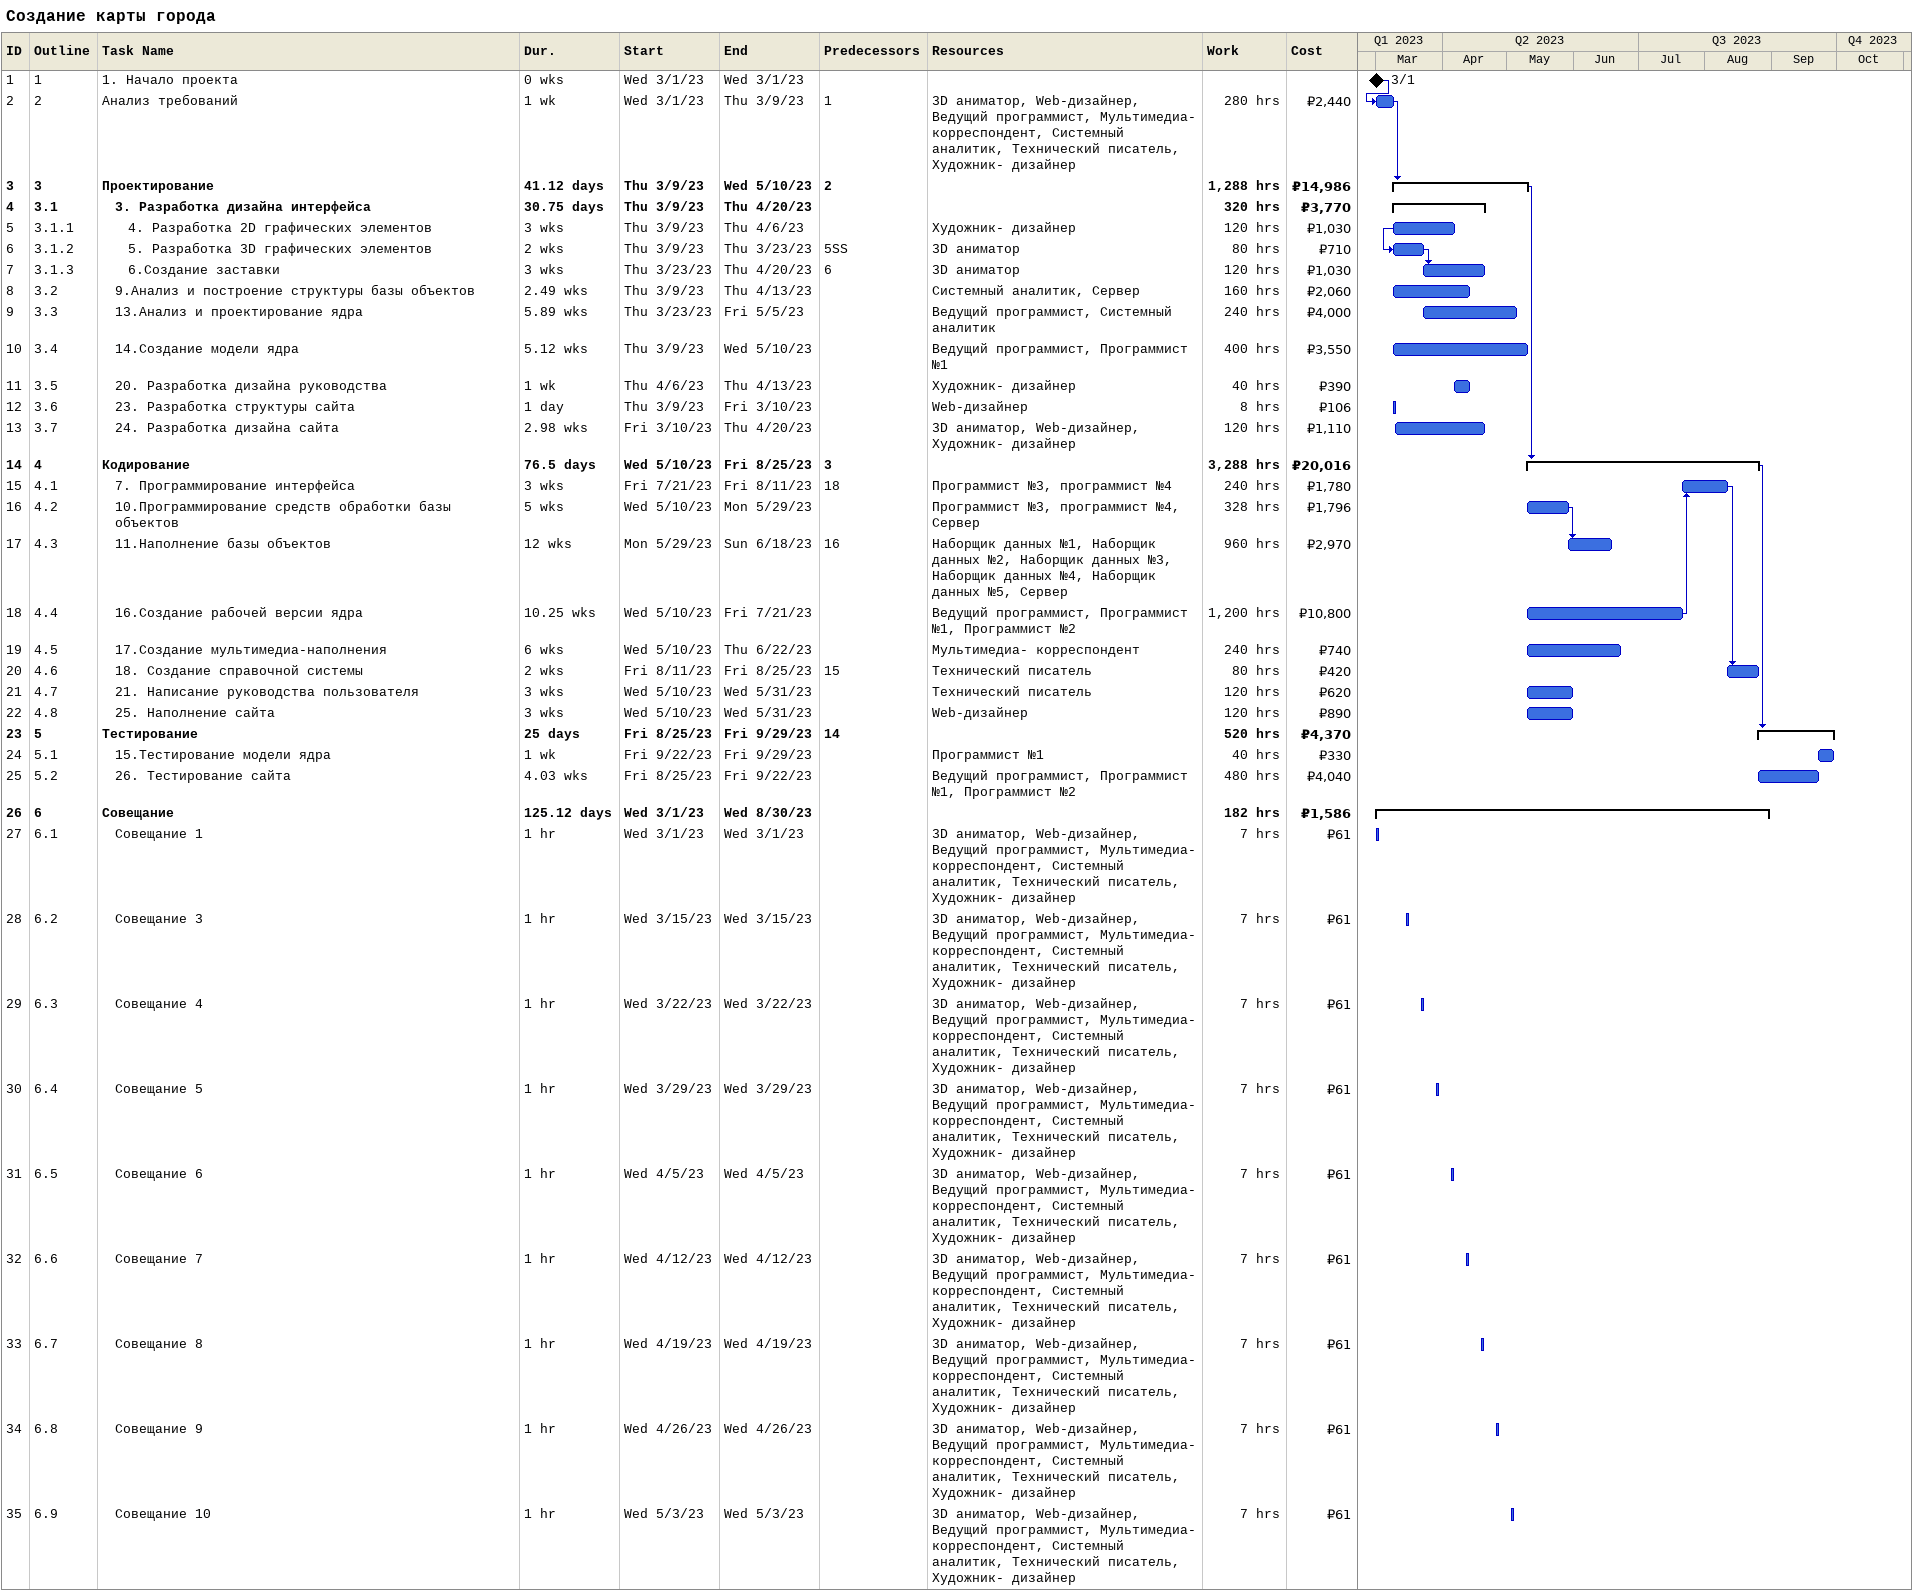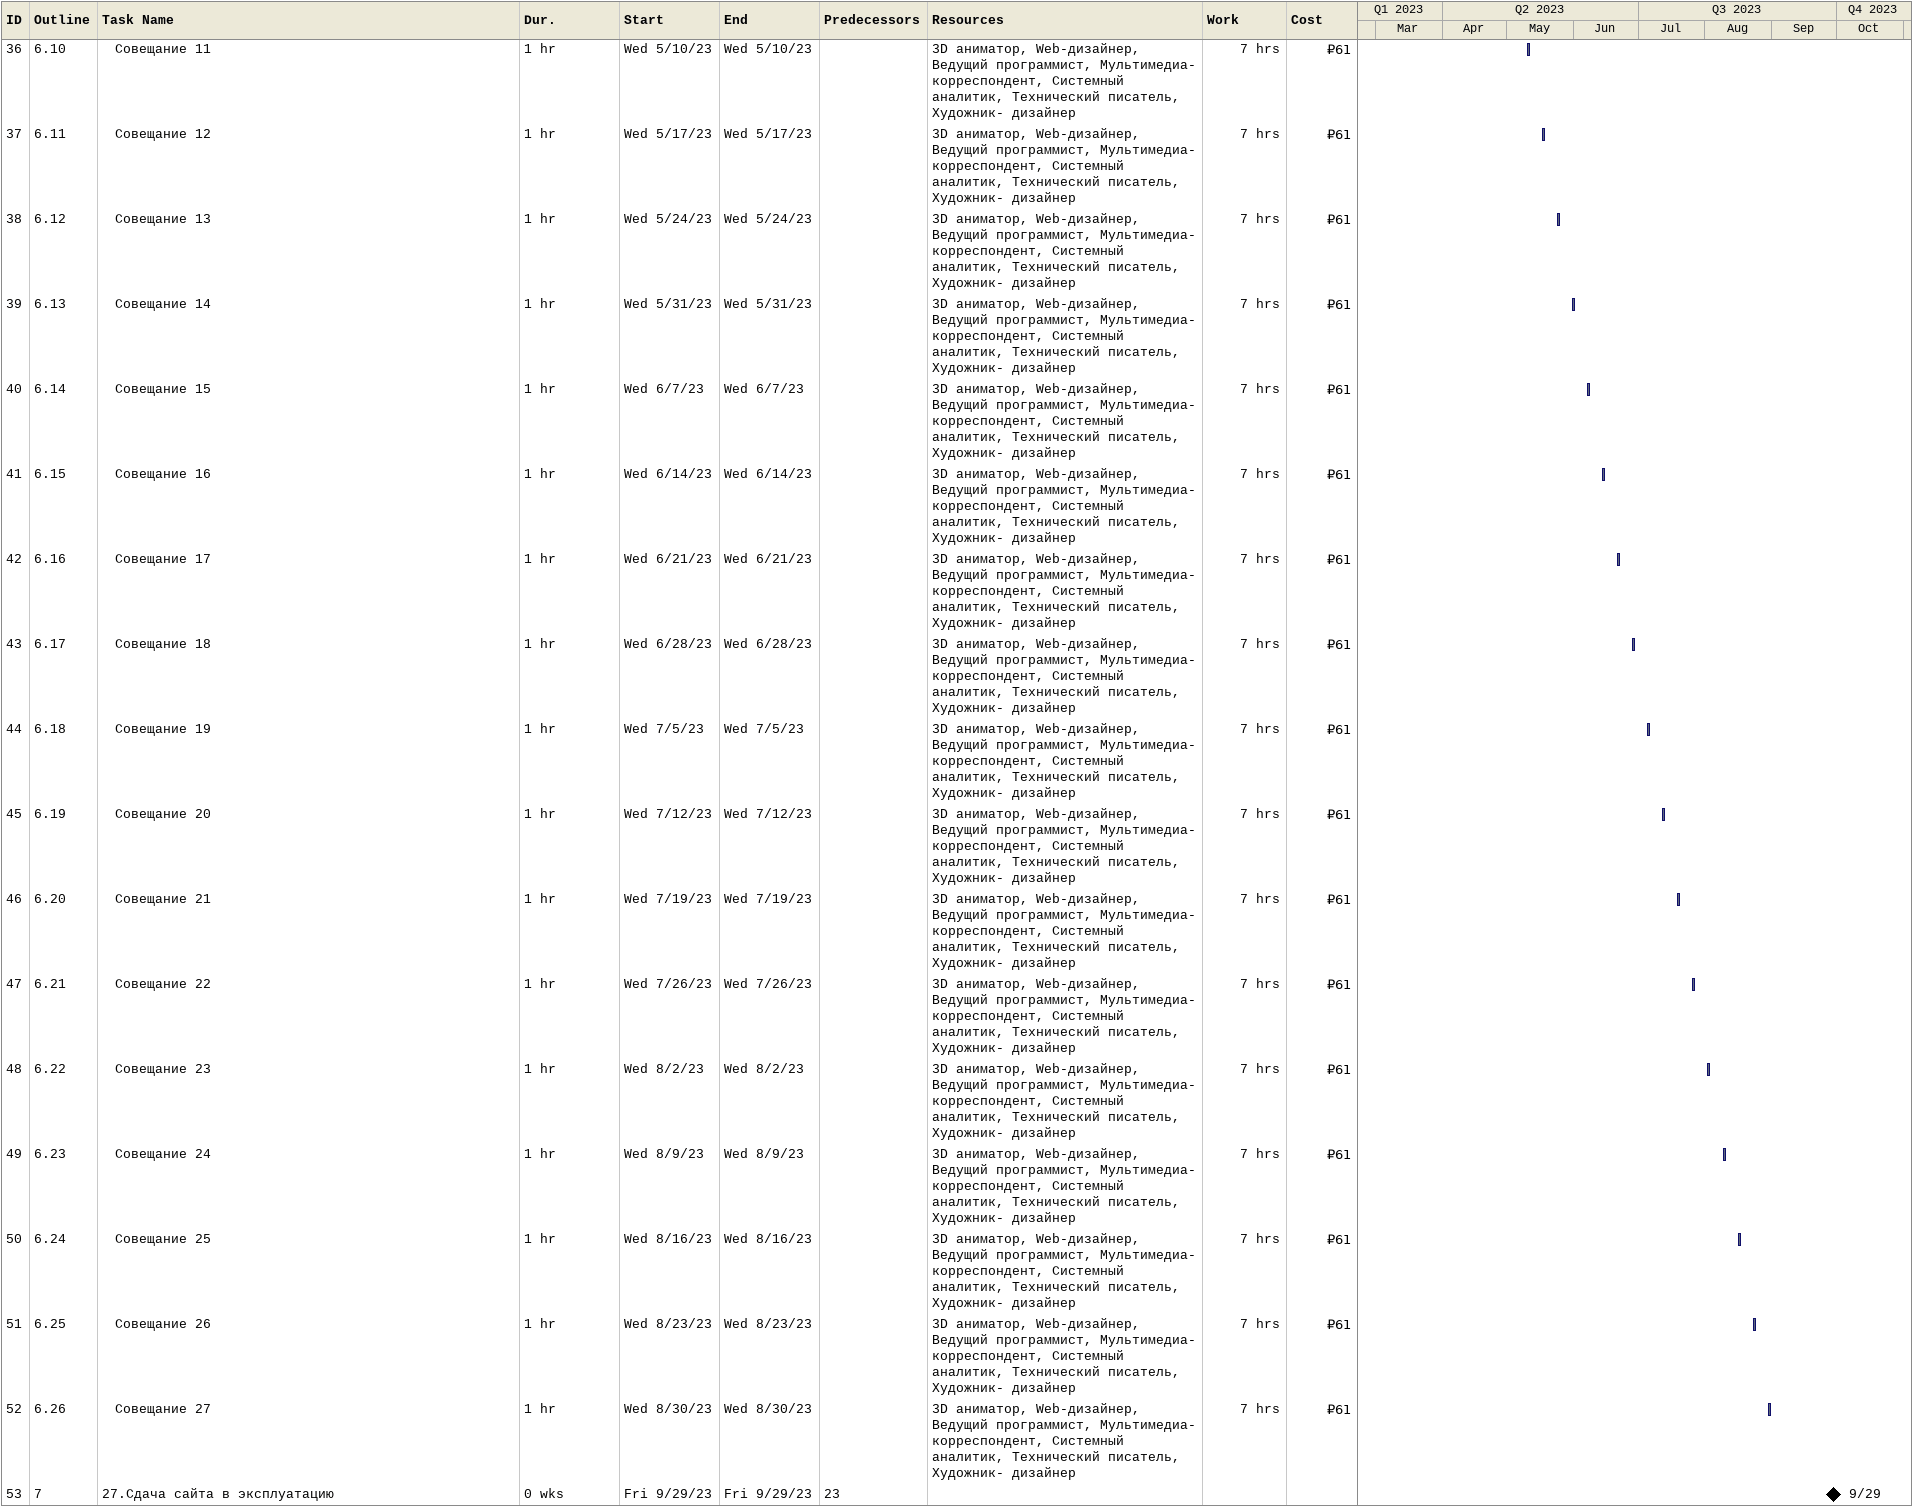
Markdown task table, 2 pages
Создание карты города

| ID | WBS | Task | Duration | Start | Finish | Predecessors | Resources | Work (h) | Cost (₽) |
|---|---|---|---|---|---|---|---|---|---|
| 1 | 1 | 1. Начало проекта | 0w | 2023-03-01 | 2023-03-01 |  |  |  |  |
| 2 | 2 | Анализ требований | 1w | 2023-03-01 | 2023-03-09 | 1 | 3D аниматор, Web-дизайнер, Ведущий программист, Мультимедиа- корреспондент, Системный аналитик, Технический писатель, Художник- дизайнер | 280 | 2440 |
| 3 | 3 | **Проектирование** | 41.12d | 2023-03-09 | 2023-05-10 | 2 |  | 1288 | 14986 |
| 4 | 3.1 | **3. Разработка дизайна интерфейса** | 30.75d | 2023-03-09 | 2023-04-20 |  |  | 320 | 3770 |
| 5 | 3.1.1 | 4. Разработка 2D графических элементов | 3w | 2023-03-09 | 2023-04-06 |  | Художник- дизайнер | 120 | 1030 |
| 6 | 3.1.2 | 5. Разработка 3D графических элементов | 2w | 2023-03-09 | 2023-03-23 | 5SS | 3D аниматор | 80 | 710 |
| 7 | 3.1.3 | 6.Создание заставки | 3w | 2023-03-23 | 2023-04-20 | 6 | 3D аниматор | 120 | 1030 |
| 8 | 3.2 | 9.Анализ и построение структуры базы объектов | 2.49w | 2023-03-09 | 2023-04-13 |  | Системный аналитик, Сервер | 160 | 2060 |
| 9 | 3.3 | 13.Анализ и проектирование ядра | 5.89w | 2023-03-23 | 2023-05-05 |  | Ведущий программист, Системный аналитик | 240 | 4000 |
| 10 | 3.4 | 14.Создание модели ядра | 5.12w | 2023-03-09 | 2023-05-10 |  | Ведущий программист, Программист №1 | 400 | 3550 |
| 11 | 3.5 | 20. Разработка дизайна руководства | 1w | 2023-04-06 | 2023-04-13 |  | Художник- дизайнер | 40 | 390 |
| 12 | 3.6 | 23. Разработка структуры сайта | 1d | 2023-03-09 | 2023-03-10 |  | Web-дизайнер | 8 | 106 |
| 13 | 3.7 | 24. Разработка дизайна сайта | 2.98w | 2023-03-10 | 2023-04-20 |  | 3D аниматор, Web-дизайнер, Художник- дизайнер | 120 | 1110 |
| 14 | 4 | **Кодирование** | 76.5d | 2023-05-10 | 2023-08-25 | 3 |  | 3288 | 20016 |
| 15 | 4.1 | 7. Программирование интерфейса | 3w | 2023-07-21 | 2023-08-11 | 18 | Программист №3, программист №4 | 240 | 1780 |
| 16 | 4.2 | 10.Программирование средств обработки базы объектов | 5w | 2023-05-10 | 2023-05-29 |  | Программист №3, программист №4, Сервер | 328 | 1796 |
| 17 | 4.3 | 11.Наполнение базы объектов | 12w | 2023-05-29 | 2023-06-18 | 16 | Наборщик данных №1, Наборщик данных №2, Наборщик данных №3, Наборщик данных №4, Наборщик данных №5, Сервер | 960 | 2970 |
| 18 | 4.4 | 16.Создание рабочей версии ядра | 10.25w | 2023-05-10 | 2023-07-21 |  | Ведущий программист, Программист №1, Программист №2 | 1200 | 10800 |
| 19 | 4.5 | 17.Создание мультимедиа-наполнения | 6w | 2023-05-10 | 2023-06-22 |  | Мультимедиа- корреспондент | 240 | 740 |
| 20 | 4.6 | 18. Создание справочной системы | 2w | 2023-08-11 | 2023-08-25 | 15 | Технический писатель | 80 | 420 |
| 21 | 4.7 | 21. Написание руководства пользователя | 3w | 2023-05-10 | 2023-05-31 |  | Технический писатель | 120 | 620 |
| 22 | 4.8 | 25. Наполнение сайта | 3w | 2023-05-10 | 2023-05-31 |  | Web-дизайнер | 120 | 890 |
| 23 | 5 | **Тестирование** | 25d | 2023-08-25 | 2023-09-29 | 14 |  | 520 | 4370 |
| 24 | 5.1 | 15.Тестирование модели ядра | 1w | 2023-09-22 | 2023-09-29 |  | Программист №1 | 40 | 330 |
| 25 | 5.2 | 26. Тестирование сайта | 4.03w | 2023-08-25 | 2023-09-22 |  | Ведущий программист, Программист №1, Программист №2 | 480 | 4040 |
| 26 | 6 | **Совещание** | 125.12d | 2023-03-01 | 2023-08-30 |  |  | 182 | 1586 |
| 27 | 6.1 | Совещание 1 | 1h | 2023-03-01 | 2023-03-01 |  | 3D аниматор, Web-дизайнер, Ведущий программист, Мультимедиа- корреспондент, Системный аналитик, Технический писатель, Художник- дизайнер | 7 | 61 |
| 28 | 6.2 | Совещание 3 | 1h | 2023-03-15 | 2023-03-15 |  | 3D аниматор, Web-дизайнер, Ведущий программист, Мультимедиа- корреспондент, Системный аналитик, Технический писатель, Художник- дизайнер | 7 | 61 |
| 29 | 6.3 | Совещание 4 | 1h | 2023-03-22 | 2023-03-22 |  | 3D аниматор, Web-дизайнер, Ведущий программист, Мультимедиа- корреспондент, Системный аналитик, Технический писатель, Художник- дизайнер | 7 | 61 |
| 30 | 6.4 | Совещание 5 | 1h | 2023-03-29 | 2023-03-29 |  | 3D аниматор, Web-дизайнер, Ведущий программист, Мультимедиа- корреспондент, Системный аналитик, Технический писатель, Художник- дизайнер | 7 | 61 |
| 31 | 6.5 | Совещание 6 | 1h | 2023-04-05 | 2023-04-05 |  | 3D аниматор, Web-дизайнер, Ведущий программист, Мультимедиа- корреспондент, Системный аналитик, Технический писатель, Художник- дизайнер | 7 | 61 |
| 32 | 6.6 | Совещание 7 | 1h | 2023-04-12 | 2023-04-12 |  | 3D аниматор, Web-дизайнер, Ведущий программист, Мультимедиа- корреспондент, Системный аналитик, Технический писатель, Художник- дизайнер | 7 | 61 |
| 33 | 6.7 | Совещание 8 | 1h | 2023-04-19 | 2023-04-19 |  | 3D аниматор, Web-дизайнер, Ведущий программист, Мультимедиа- корреспондент, Системный аналитик, Технический писатель, Художник- дизайнер | 7 | 61 |
| 34 | 6.8 | Совещание 9 | 1h | 2023-04-26 | 2023-04-26 |  | 3D аниматор, Web-дизайнер, Ведущий программист, Мультимедиа- корреспондент, Системный аналитик, Технический писатель, Художник- дизайнер | 7 | 61 |
| 35 | 6.9 | Совещание 10 | 1h | 2023-05-03 | 2023-05-03 |  | 3D аниматор, Web-дизайнер, Ведущий программист, Мультимедиа- корреспондент, Системный аналитик, Технический писатель, Художник- дизайнер | 7 | 61 |
| 36 | 6.10 | Совещание 11 | 1h | 2023-05-10 | 2023-05-10 |  | 3D аниматор, Web-дизайнер, Ведущий программист, Мультимедиа- корреспондент, Системный аналитик, Технический писатель, Художник- дизайнер | 7 | 61 |
| 37 | 6.11 | Совещание 12 | 1h | 2023-05-17 | 2023-05-17 |  | 3D аниматор, Web-дизайнер, Ведущий программист, Мультимедиа- корреспондент, Системный аналитик, Технический писатель, Художник- дизайнер | 7 | 61 |
| 38 | 6.12 | Совещание 13 | 1h | 2023-05-24 | 2023-05-24 |  | 3D аниматор, Web-дизайнер, Ведущий программист, Мультимедиа- корреспондент, Системный аналитик, Технический писатель, Художник- дизайнер | 7 | 61 |
| 39 | 6.13 | Совещание 14 | 1h | 2023-05-31 | 2023-05-31 |  | 3D аниматор, Web-дизайнер, Ведущий программист, Мультимедиа- корреспондент, Системный аналитик, Технический писатель, Художник- дизайнер | 7 | 61 |
| 40 | 6.14 | Совещание 15 | 1h | 2023-06-07 | 2023-06-07 |  | 3D аниматор, Web-дизайнер, Ведущий программист, Мультимедиа- корреспондент, Системный аналитик, Технический писатель, Художник- дизайнер | 7 | 61 |
| 41 | 6.15 | Совещание 16 | 1h | 2023-06-14 | 2023-06-14 |  | 3D аниматор, Web-дизайнер, Ведущий программист, Мультимедиа- корреспондент, Системный аналитик, Технический писатель, Художник- дизайнер | 7 | 61 |
| 42 | 6.16 | Совещание 17 | 1h | 2023-06-21 | 2023-06-21 |  | 3D аниматор, Web-дизайнер, Ведущий программист, Мультимедиа- корреспондент, Системный аналитик, Технический писатель, Художник- дизайнер | 7 | 61 |
| 43 | 6.17 | Совещание 18 | 1h | 2023-06-28 | 2023-06-28 |  | 3D аниматор, Web-дизайнер, Ведущий программист, Мультимедиа- корреспондент, Системный аналитик, Технический писатель, Художник- дизайнер | 7 | 61 |
| 44 | 6.18 | Совещание 19 | 1h | 2023-07-05 | 2023-07-05 |  | 3D аниматор, Web-дизайнер, Ведущий программист, Мультимедиа- корреспондент, Системный аналитик, Технический писатель, Художник- дизайнер | 7 | 61 |
| 45 | 6.19 | Совещание 20 | 1h | 2023-07-12 | 2023-07-12 |  | 3D аниматор, Web-дизайнер, Ведущий программист, Мультимедиа- корреспондент, Системный аналитик, Технический писатель, Художник- дизайнер | 7 | 61 |
| 46 | 6.20 | Совещание 21 | 1h | 2023-07-19 | 2023-07-19 |  | 3D аниматор, Web-дизайнер, Ведущий программист, Мультимедиа- корреспондент, Системный аналитик, Технический писатель, Художник- дизайнер | 7 | 61 |
| 47 | 6.21 | Совещание 22 | 1h | 2023-07-26 | 2023-07-26 |  | 3D аниматор, Web-дизайнер, Ведущий программист, Мультимедиа- корреспондент, Системный аналитик, Технический писатель, Художник- дизайнер | 7 | 61 |
| 48 | 6.22 | Совещание 23 | 1h | 2023-08-02 | 2023-08-02 |  | 3D аниматор, Web-дизайнер, Ведущий программист, Мультимедиа- корреспондент, Системный аналитик, Технический писатель, Художник- дизайнер | 7 | 61 |
| 49 | 6.23 | Совещание 24 | 1h | 2023-08-09 | 2023-08-09 |  | 3D аниматор, Web-дизайнер, Ведущий программист, Мультимедиа- корреспондент, Системный аналитик, Технический писатель, Художник- дизайнер | 7 | 61 |
| 50 | 6.24 | Совещание 25 | 1h | 2023-08-16 | 2023-08-16 |  | 3D аниматор, Web-дизайнер, Ведущий программист, Мультимедиа- корреспондент, Системный аналитик, Технический писатель, Художник- дизайнер | 7 | 61 |
| 51 | 6.25 | Совещание 26 | 1h | 2023-08-23 | 2023-08-23 |  | 3D аниматор, Web-дизайнер, Ведущий программист, Мультимедиа- корреспондент, Системный аналитик, Технический писатель, Художник- дизайнер | 7 | 61 |
| 52 | 6.26 | Совещание 27 | 1h | 2023-08-30 | 2023-08-30 |  | 3D аниматор, Web-дизайнер, Ведущий программист, Мультимедиа- корреспондент, Системный аналитик, Технический писатель, Художник- дизайнер | 7 | 61 |
| 53 | 7 | 27.Сдача сайта в эксплуатацию | 0w | 2023-09-29 | 2023-09-29 | 23 |  |  |  |
